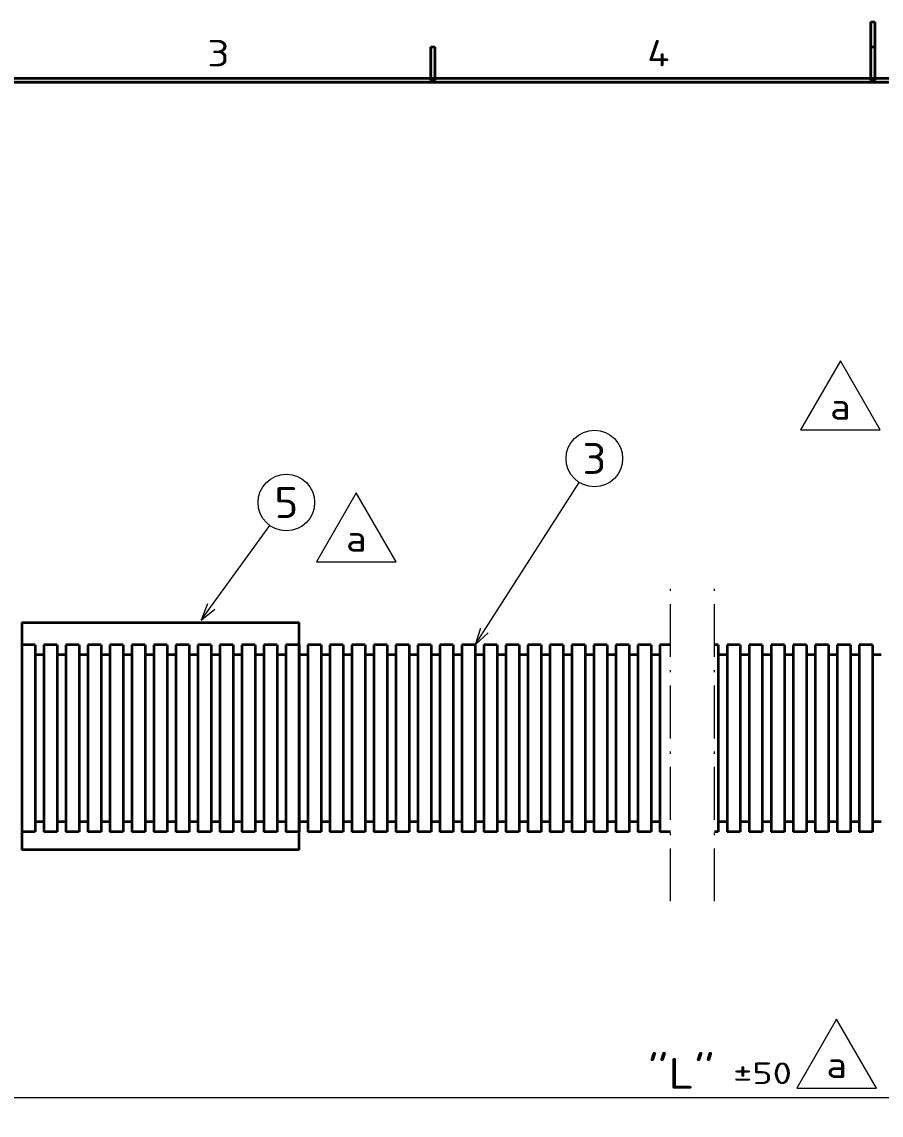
# Model space of a CAD drawing. Extents: x 23 to 472, y 3 to 294.
# Drawn here: x 123.3 to 220.9, y 169.5 to 293.7 of the extents above; entities that cross this region are included whole.
import ezdxf
from ezdxf.enums import TextEntityAlignment as Align

# ---------------------------------------------------------------- set-up
doc = ezdxf.new("R2010")
doc.units = 0
doc.linetypes.add('DASHDOT', pattern=[18.5, 12, -3, 0.5, -3])
doc.layers.get('0').update_dxf_attribs({"lineweight": 13})
doc.layers.add('3', color=7, linetype='Continuous', lineweight=13)
doc.styles.get("Standard").update_dxf_attribs({"font": 'isocp.shx'})
doc.dimstyles.get("Standard").update_dxf_attribs({"dimtxt": 2.5, "dimasz": 2.5, "dimexe": 1.25, "dimexo": 0.625, "dimtad": 1, "dimcen": 2.5, "dimadec": 0, "dimazin": 0, "dimtfac": 1, "dimtmove": 0, "dimatfit": 0, "dimfxl": 0, "dimarcsym": 0})

# ---------------------------------------------------------------- blocks, each defined once
blk = doc.blocks.new('*D')
at = {"color": 7, "lineweight": 13}
for p, q in [((369.26, 239.55), (395.35, 194.21)), ((363.23, 234.84), (397.92, 198.62))]:
    blk.add_line(p, q, dxfattribs=at)
at = {"color": 34, "lineweight": 13, "ltscale": 0.415699}
blk.add_line((121.03, 197.01), (121.03, 180.38), dxfattribs=at)
at = {"color": 34, "lineweight": 13, "ltscale": 0.421525}
blk.add_line((278.4, 197.01), (278.4, 180.15), dxfattribs=at)
at = {"color": 34, "lineweight": 13}
for p, q in [((45.72, 194.07), (45.72, 169.46)), ((353.94, 194.07), (353.94, 169.46)), ((45.72, 182.38), (121.03, 182.38)), ((278.4, 182.15), (353.94, 182.15)), ((45.72, 171.46), (353.94, 171.46))]:
    blk.add_line(p, q, dxfattribs=at)
at = {"color": 34, "lineweight": 13, "ltscale": 0.342256}
blk.add_line((45.72, 194.07), (45.72, 180.38), dxfattribs=at)
at = {"color": 34, "lineweight": 13, "ltscale": 0.348082}
blk.add_line((353.94, 194.07), (353.94, 180.15), dxfattribs=at)
at = {"color": 7, "lineweight": 13}
for points in [[(376.32, 228.33), (374.9, 229.75), (375.42, 227.82)], [(374.04, 224.3), (372.33, 225.34), (373.29, 223.59)], [(396.21, 199.66), (397.92, 198.62), (396.96, 200.37)], [(393.94, 195.63), (395.35, 194.21), (394.83, 196.15)]]:
    blk.add_lwpolyline(points, dxfattribs=at)
at = {"color": 34, "lineweight": 13}
for points in [[(47.65, 182.9), (45.72, 182.38), (47.65, 181.87)], [(119.1, 181.87), (121.03, 182.38), (119.1, 182.9)], [(280.33, 182.67), (278.4, 182.15), (280.33, 181.63)], [(352.01, 181.63), (353.94, 182.15), (352.01, 182.67)], [(47.65, 171.98), (45.72, 171.46), (47.65, 170.94)], [(352.01, 170.94), (353.94, 171.46), (352.01, 171.98)]]:
    blk.add_lwpolyline(points, dxfattribs=at)
at = {"color": 7, "lineweight": 13}
for s, rotation, p, p2 in [('%%c', 299.913, (370.13, 240.05), (371.38, 237.88)), ('82', 299.913, (371.88, 237.02), (374.06, 233.22)), ('%%c', 313.7669, (363.96, 235.53), (365.69, 233.72)), ('74', 313.7669, (366.38, 233), (369.41, 229.83))]:
    blk.add_text(s, height=2.5, rotation=rotation, dxfattribs=at).set_placement(p, p2, align=Align.FIT)
at = {"color": 34, "lineweight": 13}
for s, height, p, p2 in [('155', 3.5, (74.21, 183.38), (83.77, 183.38)), ('%%p50', 2.45, (85.87, 183.91), (92.53, 183.91)), ('/[6.3]', 3.5, (93.53, 183.38), (107.91, 183.38)), ('155', 3.5, (307.01, 183.15), (316.57, 183.15)), ('/[6.3]', 3.5, (326.33, 183.15), (340.71, 183.15)), ('%%p50', 2.45, (318.67, 183.68), (325.33, 183.68)), ('"L"', 3.5, (194.44, 172.46), (202.03, 172.46)), ('%%p50', 2.45, (204.13, 172.99), (210.8, 172.99))]:
    blk.add_text(s, height=height, dxfattribs=at).set_placement(p, p2, align=Align.FIT)
blk = doc.blocks.new('BLOCK4350')
at = {"layer": '3', "color": 7, "lineweight": 13}
blk.add_text('3', height=3, dxfattribs=at).set_placement((144.37, 288.59), (146.9, 288.59), align=Align.FIT)
blk = doc.blocks.new('BLOCK4351')
at = {"layer": '3', "color": 7, "lineweight": 13}
blk.add_text('4', height=3, dxfattribs=at).set_placement((194.37, 288.59), (196.9, 288.59), align=Align.FIT)
blk = doc.blocks.new('BLOCK4417')
at = {"layer": '3', "color": 7, "lineweight": 5}
blk.add_solid([(410.24, 287.24), (409.76, 286.76), (30, 287.24), (30, 286.76)], dxfattribs=at)
blk = doc.blocks.new('BLOCK4432')
at = {"layer": '3', "color": 7, "lineweight": 5}
blk.add_solid([(169.76, 290.8), (170.24, 290.8), (169.76, 287), (170.24, 287)], dxfattribs=at)
blk = doc.blocks.new('BLOCK4434')
at = {"layer": '3', "color": 7, "lineweight": 5}
blk.add_solid([(220.24, 293.65), (219.76, 293.65), (220.24, 287), (219.76, 287)], dxfattribs=at)
blk = doc.blocks.new('BLOCK4435')
at = {"layer": '3', "color": 7, "lineweight": 5}
blk.add_solid([(220.24, 290.8), (219.76, 290.8), (220.24, 287), (219.76, 287)], dxfattribs=at)
blk = doc.blocks.new('BLOCK4512')
at = {"color": 7, "linetype": 'DASHDOT', "lineweight": 13}
for p, q in [((-296.29, -37), (-296.29, 37)), ((-286.29, -37), (-286.29, 37))]:
    blk.add_line(p, q, dxfattribs=at)
blk = doc.blocks.new('BLOCK4513')
at = {"color": 7, "lineweight": 13}
blk.add_lwpolyline([(-267.57, -79.47), (-249.45, -79.47), (-258.51, -63.78)], close=True, dxfattribs=at)
blk.add_text('a', height=6, dxfattribs=at).set_placement((-260.84, -77.15), (-256.18, -77.15), align=Align.FIT)
blk = doc.blocks.new('BLOCK4515')
at = {"color": 7, "lineweight": 13}
blk.add_lwpolyline([(-266.73, 70.09), (-248.61, 70.09), (-257.67, 85.78)], close=True, dxfattribs=at)
blk.add_text('a', height=6, dxfattribs=at).set_placement((-260, 72.41), (-255.34, 72.41), align=Align.FIT)
blk = doc.blocks.new('BLOCK4516')
at = {"color": 7, "lineweight": 13}
blk.add_lwpolyline([(-376.73, 40.09), (-358.61, 40.09), (-367.67, 55.78)], close=True, dxfattribs=at)
blk.add_text('a', height=6, dxfattribs=at).set_placement((-370, 42.41), (-365.34, 42.41), align=Align.FIT)
blk = doc.blocks.new('BLOCK4527')
at = {"color": 7, "lineweight": 13}
blk.add_line((-340.68, 21.25), (-317.04, 58.15), dxfattribs=at)
blk.add_lwpolyline([(-339.46, 25.06), (-340.68, 21.25), (-337.72, 23.95)], dxfattribs=at)
blk.add_circle((-313.57, 63.57), 6.43, dxfattribs=at)
blk.add_text('3', height=7, dxfattribs=at).set_placement((-316.29, 60.07), (-310.85, 60.07), align=Align.FIT)
blk = doc.blocks.new('BLOCK4529')
at = {"color": 7, "lineweight": 13}
blk.add_line((-402.89, 26.85), (-387.34, 48.36), dxfattribs=at)
blk.add_lwpolyline([(-401.47, 30.58), (-402.89, 26.85), (-399.79, 29.37)], dxfattribs=at)
blk.add_circle((-383.57, 53.57), 6.43, dxfattribs=at)
blk.add_text('5', height=7, dxfattribs=at).set_placement((-386.29, 50.07), (-380.85, 50.07), align=Align.FIT)
blk = doc.blocks.new('BLOCK4531')
at = {"color": 7, "lineweight": 35, "ltscale": 0.276555}
for p, q in [((-443.68, 21.25), (-443.68, 10.19)), ((-440.68, 21.25), (-440.68, 10.19)), ((-438.68, 21.25), (-438.68, 10.19)), ((-435.68, 21.25), (-435.68, 10.19)), ((-433.68, 21.25), (-433.68, 10.19)), ((-430.68, 21.25), (-430.68, 10.19)), ((-428.68, 21.25), (-428.68, 10.19)), ((-425.68, 21.25), (-425.68, 10.19)), ((-423.68, 21.25), (-423.68, 10.19)), ((-420.68, 21.25), (-420.68, 10.19)), ((-418.68, 21.25), (-418.68, 10.19)), ((-415.68, 21.25), (-415.68, 10.19)), ((-413.68, 21.25), (-413.68, 10.19)), ((-410.68, 21.25), (-410.68, 10.19)), ((-408.68, 21.25), (-408.68, 10.19)), ((-405.68, 21.25), (-405.68, 10.19)), ((-403.68, 21.25), (-403.68, 10.19)), ((-400.68, 21.25), (-400.68, 10.19)), ((-398.68, 21.25), (-398.68, 10.19)), ((-395.68, 21.25), (-395.68, 10.19)), ((-393.68, 21.25), (-393.68, 10.19)), ((-390.68, 21.25), (-390.68, 10.19)), ((-388.68, 21.25), (-388.68, 10.19)), ((-385.68, 21.25), (-385.68, 10.19)), ((-383.68, 21.25), (-383.68, 10.19)), ((-380.68, 21.25), (-380.68, 10.19)), ((-378.68, 21.25), (-378.68, 10.19)), ((-375.68, 21.25), (-375.68, 10.19)), ((-373.68, 21.25), (-373.68, 10.19)), ((-370.68, 21.25), (-370.68, 10.19)), ((-368.68, 21.25), (-368.68, 10.19)), ((-365.68, 21.25), (-365.68, 10.19)), ((-363.68, 21.25), (-363.68, 10.19)), ((-360.68, 21.25), (-360.68, 10.19)), ((-358.68, 21.25), (-358.68, 10.19)), ((-355.68, 21.25), (-355.68, 10.19)), ((-353.68, 21.25), (-353.68, 10.19)), ((-350.68, 21.25), (-350.68, 10.19)), ((-348.68, 21.25), (-348.68, 10.19)), ((-345.68, 21.25), (-345.68, 10.19)), ((-343.68, 21.25), (-343.68, 10.19)), ((-340.68, 21.25), (-340.68, 10.19)), ((-338.68, 21.25), (-338.68, 10.19)), ((-335.68, 21.25), (-335.68, 10.19)), ((-333.68, 21.25), (-333.68, 10.19)), ((-330.68, 21.25), (-330.68, 10.19)), ((-328.68, 21.25), (-328.68, 10.19)), ((-325.68, 21.25), (-325.68, 10.19)), ((-323.68, 21.25), (-323.68, 10.19)), ((-320.68, 21.25), (-320.68, 10.19)), ((-318.68, 21.25), (-318.68, 10.19)), ((-315.68, 21.25), (-315.68, 10.19)), ((-313.68, 21.25), (-313.68, 10.19)), ((-310.68, 21.25), (-310.68, 10.19)), ((-308.68, 21.25), (-308.68, 10.19)), ((-305.68, 21.25), (-305.68, 10.19)), ((-303.68, 21.25), (-303.68, 10.19)), ((-300.68, 21.25), (-300.68, 10.19)), ((-298.68, 21.25), (-298.68, 10.19)), ((-285.4, 21.25), (-285.4, 10.19)), ((-283.4, 21.25), (-283.4, 10.19)), ((-280.4, 21.25), (-280.4, 10.19)), ((-278.4, 21.25), (-278.4, 10.19)), ((-275.4, 21.25), (-275.4, 10.19)), ((-273.4, 21.25), (-273.4, 10.19)), ((-270.4, 21.25), (-270.4, 10.19)), ((-268.4, 21.25), (-268.4, 10.19)), ((-265.4, 21.25), (-265.4, 10.19)), ((-263.4, 21.25), (-263.4, 10.19)), ((-260.4, 21.25), (-260.4, 10.19)), ((-258.4, 21.25), (-258.4, 10.19)), ((-255.4, 21.25), (-255.4, 10.19)), ((-253.4, 21.25), (-253.4, 10.19)), ((-250.4, 21.25), (-250.4, 10.19))]:
    blk.add_line(p, q, dxfattribs=at)
at = {"color": 7, "lineweight": 35, "ltscale": 0.075}
for p, q in [((-440.68, 21.25), (-443.68, 21.25)), ((-435.68, 21.25), (-438.68, 21.25)), ((-430.68, 21.25), (-433.68, 21.25)), ((-425.68, 21.25), (-428.68, 21.25)), ((-420.68, 21.25), (-423.68, 21.25)), ((-415.68, 21.25), (-418.68, 21.25)), ((-410.68, 21.25), (-413.68, 21.25)), ((-405.68, 21.25), (-408.68, 21.25)), ((-400.68, 21.25), (-403.68, 21.25)), ((-395.68, 21.25), (-398.68, 21.25)), ((-390.68, 21.25), (-393.68, 21.25)), ((-385.68, 21.25), (-388.68, 21.25)), ((-380.68, 21.25), (-383.68, 21.25)), ((-375.68, 21.25), (-378.68, 21.25)), ((-370.68, 21.25), (-373.68, 21.25)), ((-365.68, 21.25), (-368.68, 21.25)), ((-360.68, 21.25), (-363.68, 21.25)), ((-355.68, 21.25), (-358.68, 21.25)), ((-350.68, 21.25), (-353.68, 21.25)), ((-345.68, 21.25), (-348.68, 21.25)), ((-340.68, 21.25), (-343.68, 21.25)), ((-335.68, 21.25), (-338.68, 21.25)), ((-330.68, 21.25), (-333.68, 21.25)), ((-325.68, 21.25), (-328.68, 21.25)), ((-320.68, 21.25), (-323.68, 21.25)), ((-315.68, 21.25), (-318.68, 21.25)), ((-310.68, 21.25), (-313.68, 21.25)), ((-305.68, 21.25), (-308.68, 21.25)), ((-300.68, 21.25), (-303.68, 21.25)), ((-280.4, 21.25), (-283.4, 21.25)), ((-275.4, 21.25), (-278.4, 21.25)), ((-270.4, 21.25), (-273.4, 21.25)), ((-265.4, 21.25), (-268.4, 21.25)), ((-260.4, 21.25), (-263.4, 21.25)), ((-255.4, 21.25), (-258.4, 21.25)), ((-250.4, 21.25), (-253.4, 21.25)), ((-440.68, -21.25), (-443.68, -21.25)), ((-435.68, -21.25), (-438.68, -21.25)), ((-430.68, -21.25), (-433.68, -21.25)), ((-425.68, -21.25), (-428.68, -21.25)), ((-420.68, -21.25), (-423.68, -21.25)), ((-415.68, -21.25), (-418.68, -21.25)), ((-410.68, -21.25), (-413.68, -21.25)), ((-405.68, -21.25), (-408.68, -21.25)), ((-400.68, -21.25), (-403.68, -21.25)), ((-395.68, -21.25), (-398.68, -21.25)), ((-390.68, -21.25), (-393.68, -21.25)), ((-385.68, -21.25), (-388.68, -21.25)), ((-380.68, -21.25), (-383.68, -21.25)), ((-375.68, -21.25), (-378.68, -21.25)), ((-370.68, -21.25), (-373.68, -21.25)), ((-365.68, -21.25), (-368.68, -21.25)), ((-360.68, -21.25), (-363.68, -21.25)), ((-355.68, -21.25), (-358.68, -21.25)), ((-350.68, -21.25), (-353.68, -21.25)), ((-345.68, -21.25), (-348.68, -21.25)), ((-340.68, -21.25), (-343.68, -21.25)), ((-335.68, -21.25), (-338.68, -21.25)), ((-330.68, -21.25), (-333.68, -21.25)), ((-325.68, -21.25), (-328.68, -21.25)), ((-320.68, -21.25), (-323.68, -21.25)), ((-315.68, -21.25), (-318.68, -21.25)), ((-310.68, -21.25), (-313.68, -21.25)), ((-305.68, -21.25), (-308.68, -21.25)), ((-300.68, -21.25), (-303.68, -21.25)), ((-280.4, -21.25), (-283.4, -21.25)), ((-275.4, -21.25), (-278.4, -21.25)), ((-270.4, -21.25), (-273.4, -21.25)), ((-265.4, -21.25), (-268.4, -21.25)), ((-260.4, -21.25), (-263.4, -21.25)), ((-255.4, -21.25), (-258.4, -21.25)), ((-250.4, -21.25), (-253.4, -21.25))]:
    blk.add_line(p, q, dxfattribs=at)
at = {"color": 7, "lineweight": 35, "ltscale": 0.059558}
for p, q in [((-296.29, 21.25), (-298.68, 21.25)), ((-296.29, -21.25), (-298.68, -21.25))]:
    blk.add_line(p, q, dxfattribs=at)
at = {"color": 7, "lineweight": 35, "ltscale": 0.022314}
for p, q in [((-285.4, 21.25), (-286.29, 21.25)), ((-285.4, -21.25), (-286.29, -21.25))]:
    blk.add_line(p, q, dxfattribs=at)
at = {"color": 7, "lineweight": 35, "ltscale": 0.05}
for p, q in [((-438.68, 18.95), (-440.68, 18.95)), ((-433.68, 18.95), (-435.68, 18.95)), ((-428.68, 18.95), (-430.68, 18.95)), ((-423.68, 18.95), (-425.68, 18.95)), ((-418.68, 18.95), (-420.68, 18.95)), ((-413.68, 18.95), (-415.68, 18.95)), ((-408.68, 18.95), (-410.68, 18.95)), ((-403.68, 18.95), (-405.68, 18.95)), ((-398.68, 18.95), (-400.68, 18.95)), ((-393.68, 18.95), (-395.68, 18.95)), ((-388.68, 18.95), (-390.68, 18.95)), ((-383.68, 18.95), (-385.68, 18.95)), ((-378.68, 18.95), (-380.68, 18.95)), ((-373.68, 18.95), (-375.68, 18.95)), ((-368.68, 18.95), (-370.68, 18.95)), ((-363.68, 18.95), (-365.68, 18.95)), ((-358.68, 18.95), (-360.68, 18.95)), ((-353.68, 18.95), (-355.68, 18.95)), ((-348.68, 18.95), (-350.68, 18.95)), ((-343.68, 18.95), (-345.68, 18.95)), ((-338.68, 18.95), (-340.68, 18.95)), ((-333.68, 18.95), (-335.68, 18.95)), ((-328.68, 18.95), (-330.68, 18.95)), ((-323.68, 18.95), (-325.68, 18.95)), ((-318.68, 18.95), (-320.68, 18.95)), ((-313.68, 18.95), (-315.68, 18.95)), ((-308.68, 18.95), (-310.68, 18.95)), ((-303.68, 18.95), (-305.68, 18.95)), ((-298.68, 18.95), (-300.68, 18.95)), ((-283.4, 18.95), (-285.4, 18.95)), ((-278.4, 18.95), (-280.4, 18.95)), ((-273.4, 18.95), (-275.4, 18.95)), ((-268.4, 18.95), (-270.4, 18.95)), ((-263.4, 18.95), (-265.4, 18.95)), ((-258.4, 18.95), (-260.4, 18.95)), ((-253.4, 18.95), (-255.4, 18.95)), ((-248.4, 18.95), (-250.4, 18.95)), ((-438.68, -18.95), (-440.68, -18.95)), ((-433.68, -18.95), (-435.68, -18.95)), ((-428.68, -18.95), (-430.68, -18.95)), ((-423.68, -18.95), (-425.68, -18.95)), ((-418.68, -18.95), (-420.68, -18.95)), ((-413.68, -18.95), (-415.68, -18.95)), ((-408.68, -18.95), (-410.68, -18.95)), ((-403.68, -18.95), (-405.68, -18.95)), ((-398.68, -18.95), (-400.68, -18.95)), ((-393.68, -18.95), (-395.68, -18.95)), ((-388.68, -18.95), (-390.68, -18.95)), ((-383.68, -18.95), (-385.68, -18.95)), ((-378.68, -18.95), (-380.68, -18.95)), ((-373.68, -18.95), (-375.68, -18.95)), ((-368.68, -18.95), (-370.68, -18.95)), ((-363.68, -18.95), (-365.68, -18.95)), ((-358.68, -18.95), (-360.68, -18.95)), ((-353.68, -18.95), (-355.68, -18.95)), ((-348.68, -18.95), (-350.68, -18.95)), ((-343.68, -18.95), (-345.68, -18.95)), ((-338.68, -18.95), (-340.68, -18.95)), ((-333.68, -18.95), (-335.68, -18.95)), ((-328.68, -18.95), (-330.68, -18.95)), ((-323.68, -18.95), (-325.68, -18.95)), ((-318.68, -18.95), (-320.68, -18.95)), ((-313.68, -18.95), (-315.68, -18.95)), ((-308.68, -18.95), (-310.68, -18.95)), ((-303.68, -18.95), (-305.68, -18.95)), ((-298.68, -18.95), (-300.68, -18.95)), ((-283.4, -18.95), (-285.4, -18.95)), ((-278.4, -18.95), (-280.4, -18.95)), ((-273.4, -18.95), (-275.4, -18.95)), ((-268.4, -18.95), (-270.4, -18.95)), ((-263.4, -18.95), (-265.4, -18.95)), ((-258.4, -18.95), (-260.4, -18.95)), ((-253.4, -18.95), (-255.4, -18.95)), ((-248.4, -18.95), (-250.4, -18.95))]:
    blk.add_line(p, q, dxfattribs=at)
at = {"color": 7, "lineweight": 35}
for p, q in [((-443.68, 10.19), (-443.68, -21.25)), ((-440.68, 10.19), (-440.68, -21.25)), ((-438.68, 10.19), (-438.68, -21.25)), ((-435.68, 10.19), (-435.68, -21.25)), ((-433.68, 10.19), (-433.68, -21.25)), ((-430.68, 10.19), (-430.68, -21.25)), ((-428.68, 10.19), (-428.68, -21.25)), ((-425.68, 10.19), (-425.68, -21.25)), ((-423.68, 10.19), (-423.68, -21.25)), ((-420.68, 10.19), (-420.68, -21.25)), ((-418.68, 10.19), (-418.68, -21.25)), ((-415.68, 10.19), (-415.68, -21.25)), ((-413.68, 10.19), (-413.68, -21.25)), ((-410.68, 10.19), (-410.68, -21.25)), ((-408.68, 10.19), (-408.68, -21.25)), ((-405.68, 10.19), (-405.68, -21.25)), ((-403.68, 10.19), (-403.68, -21.25)), ((-400.68, 10.19), (-400.68, -21.25)), ((-398.68, 10.19), (-398.68, -21.25)), ((-395.68, 10.19), (-395.68, -21.25)), ((-393.68, 10.19), (-393.68, -21.25)), ((-390.68, 10.19), (-390.68, -21.25)), ((-388.68, 10.19), (-388.68, -21.25)), ((-385.68, 10.19), (-385.68, -21.25)), ((-383.68, 10.19), (-383.68, -21.25)), ((-380.68, 10.19), (-380.68, -21.25)), ((-378.68, 10.19), (-378.68, -21.25)), ((-375.68, 10.19), (-375.68, -21.25)), ((-373.68, 10.19), (-373.68, -21.25)), ((-370.68, 10.19), (-370.68, -21.25)), ((-368.68, 10.19), (-368.68, -21.25)), ((-365.68, 10.19), (-365.68, -21.25)), ((-363.68, 10.19), (-363.68, -21.25)), ((-360.68, 10.19), (-360.68, -21.25)), ((-358.68, 10.19), (-358.68, -21.25)), ((-355.68, 10.19), (-355.68, -21.25)), ((-353.68, 10.19), (-353.68, -21.25)), ((-350.68, 10.19), (-350.68, -21.25)), ((-348.68, 10.19), (-348.68, -21.25)), ((-345.68, 10.19), (-345.68, -21.25)), ((-343.68, 10.19), (-343.68, -21.25)), ((-340.68, 10.19), (-340.68, -21.25)), ((-338.68, 10.19), (-338.68, -21.25)), ((-335.68, 10.19), (-335.68, -21.25)), ((-333.68, 10.19), (-333.68, -21.25)), ((-330.68, 10.19), (-330.68, -21.25)), ((-328.68, 10.19), (-328.68, -21.25)), ((-325.68, 10.19), (-325.68, -21.25)), ((-323.68, 10.19), (-323.68, -21.25)), ((-320.68, 10.19), (-320.68, -21.25)), ((-318.68, 10.19), (-318.68, -21.25)), ((-315.68, 10.19), (-315.68, -21.25)), ((-313.68, 10.19), (-313.68, -21.25)), ((-310.68, 10.19), (-310.68, -21.25)), ((-308.68, 10.19), (-308.68, -21.25)), ((-305.68, 10.19), (-305.68, -21.25)), ((-303.68, 10.19), (-303.68, -21.25)), ((-300.68, 10.19), (-300.68, -21.25)), ((-298.68, 10.19), (-298.68, -21.25)), ((-285.4, 10.19), (-285.4, -21.25)), ((-283.4, 10.19), (-283.4, -21.25)), ((-280.4, 10.19), (-280.4, -21.25)), ((-278.4, 10.19), (-278.4, -21.25)), ((-275.4, 10.19), (-275.4, -21.25)), ((-273.4, 10.19), (-273.4, -21.25)), ((-270.4, 10.19), (-270.4, -21.25)), ((-268.4, 10.19), (-268.4, -21.25)), ((-265.4, 10.19), (-265.4, -21.25)), ((-263.4, 10.19), (-263.4, -21.25)), ((-260.4, 10.19), (-260.4, -21.25)), ((-258.4, 10.19), (-258.4, -21.25)), ((-255.4, 10.19), (-255.4, -21.25)), ((-253.4, 10.19), (-253.4, -21.25)), ((-250.4, 10.19), (-250.4, -21.25))]:
    blk.add_line(p, q, dxfattribs=at)

msp = doc.modelspace()

# ---------------------------------------------------------------- linework, layer by layer
at = {"color": 7, "lineweight": 35}
for p, q in [((123.3037, 225.4173), (154.8, 225.4173)), ((123.3037, 225.4173), (123.3037, 199.6066)), ((154.8, 199.6066), (154.8, 225.4173)), ((154.8, 199.6066), (123.3037, 199.6066))]:
    msp.add_line(p, q, dxfattribs=at)
at = {"layer": '3', "color": 7, "lineweight": 35, "ltscale": 0.16625}
for p, q in [((219.7625, 287), (219.7625, 293.65)), ((220.2375, 293.65), (220.2375, 287))]:
    msp.add_line(p, q, dxfattribs=at)
at = {"layer": '3', "color": 7, "lineweight": 35, "ltscale": 0.011875}
for p, q in [((219.7625, 293.65), (220.2375, 293.65)), ((169.7625, 290.8), (170.2375, 290.8)), ((219.7625, 290.8), (220.2375, 290.8)), ((170.2375, 287), (169.7625, 287)), ((220.2375, 287), (219.7625, 287)), ((220.2375, 287), (219.7625, 287))]:
    msp.add_line(p, q, dxfattribs=at)
at = {"layer": '3', "color": 7, "lineweight": 35, "ltscale": 0.095}
for p, q in [((169.7625, 287), (169.7625, 290.8)), ((170.2375, 290.8), (170.2375, 287)), ((219.7625, 287), (219.7625, 290.8)), ((220.2375, 290.8), (220.2375, 287))]:
    msp.add_line(p, q, dxfattribs=at)
at = {"layer": '3', "color": 7, "lineweight": 35}
for p, q in [((30, 287.2375), (410.2375, 287.2375)), ((409.7625, 286.7625), (30, 286.7625))]:
    msp.add_line(p, q, dxfattribs=at)

# ---------------------------------------------------------------- block references
at = {"lineweight": 0, "xscale": 0.5, "yscale": 0.5, "zscale": 0.5}
for name in ['BLOCK4515', 'BLOCK4527', 'BLOCK4529', 'BLOCK4516', 'BLOCK4531', 'BLOCK4512', 'BLOCK4513']:
    msp.add_blockref(name, (345.1414, 212.2613), dxfattribs=at)
at = {"layer": '3', "lineweight": 0}
for name in ['BLOCK4434', 'BLOCK4350', 'BLOCK4432', 'BLOCK4351', 'BLOCK4435', 'BLOCK4417']:
    msp.add_blockref(name, (0, 0), dxfattribs=at)

# ---------------------------------------------------------------- dimensions: what is measured, and where the dimension line sits
at = {"color": 0, "lineweight": 0}
for base, p1, p2, middle in [((353.9414, 182.1503), (278.4006, 198.0113), (353.9414, 195.0736), (323.8572, 182.1503)), ((121.0279, 182.3834), (45.7156, 195.0736), (121.0279, 198.0113), (91.058, 182.3834))]:
    dim = msp.add_linear_dim(base=base, p1=p1, p2=p2, angle=359.998092, text='155{}{%%p50}/[6.3]', dimstyle='Standard', override={"dimlfac": 2, "dimtol": 0, "dimlim": 0, "dimtp": 50, "dimtm": 50}, dxfattribs=at)
    dim.commit()
    dim.dimension.update_dxf_attribs({"geometry": '*D', "text_midpoint": middle, "dimtype": 160})
for p1, p2, middle in [((395.349, 194.2124), (374.903, 229.7505), (371.2293, 236.1359)), ((397.923, 198.6215), (372.3291, 225.3414), (365.9609, 231.9897))]:
    dim = msp.add_diameter_dim_2p(p1=p1, p2=p2, dimstyle='Standard', override={"dimlfac": 2}, dxfattribs=at)
    dim.commit()
    dim.dimension.update_dxf_attribs({"geometry": '*D', "text_midpoint": middle, "dimtype": 163})

doc.saveas('drawing.dxf')
